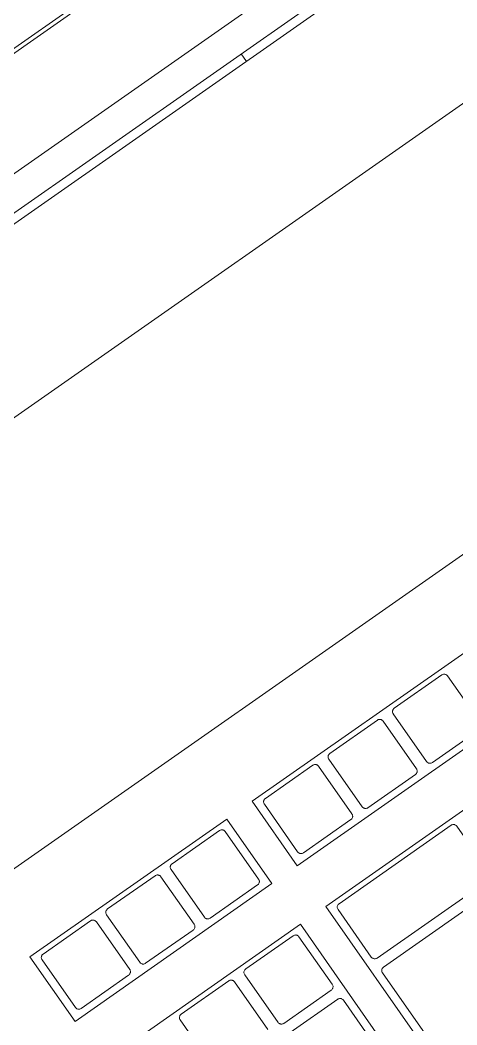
# Model space of a CAD drawing. Header units: inches. Extents: x 1 to 4637, y -664 to 702.
# Drawn here: x 1366.81 to 1370.96, y -556.25 to -546.7 of the extents above; entities that cross this region are included whole.
import ezdxf

# ---------------------------------------------------------------- set-up
doc = ezdxf.new("R2010")
doc.units = ezdxf.units.IN
doc.header["$MEASUREMENT"] = 0
doc.layers.add('I-FURN', color=30, linetype='Continuous', lineweight=9)

# ---------------------------------------------------------------- blocks, each defined once
blk = doc.blocks.new('Desk - Group 3 - Typical-V18-New Construction - Tel_Data_Elec Plan')
at = {"layer": 'I-FURN'}
for p, q in [((25.7955, 25.5973), (4.7685, 10.874)), ((5.215, 11.1404), (25.3925, 25.2688)), ((5.5041, 9.8234), (26.5312, 24.5467)), ((5.5042, 9.8233), (26.5312, 24.5466)), ((5.7528, 10.3723), (25.9303, 24.5007)), ((22.5424, 21.6491), (9.5912, 12.5805)), ((10.4562, 11.3452), (23.4074, 20.4138)), ((26.3635, 18.1967), (11.5285, 7.8091)), ((17.1253, 17.9604), (17.1744, 17.8903)), ((17.9286, 9.8571), (27.1521, 16.3155)), ((17.2285, 10.8568), (19.7118, 12.5956)), ((18.5796, 11.7415), (19.0311, 12.0576)), ((19.086, 12.0479), (19.4026, 11.5957)), ((20.1408, 11.9829), (17.6576, 10.2441)), ((18.8866, 11.2344), (18.57, 11.6866)), ((17.9669, 11.3124), (18.4184, 11.6286)), ((18.4732, 11.6189), (18.7899, 11.1667)), ((19.3929, 11.5409), (18.9414, 11.2248)), ((17.3541, 10.8834), (17.8056, 11.1995)), ((17.8605, 11.1898), (18.1771, 10.7376)), ((18.2739, 10.8054), (17.9572, 11.2576)), ((18.7802, 11.1119), (18.3287, 10.7957)), ((17.6576, 10.2441), (17.2285, 10.8568)), ((17.6611, 10.3763), (17.3445, 10.8285)), ((15.1161, 9.3777), (16.9867, 10.6875)), ((16.9867, 10.6875), (17.4157, 10.0747)), ((18.1674, 10.6828), (17.7159, 10.3667)), ((18.0542, 9.8836), (19.1184, 10.6288)), ((19.1733, 10.6191), (19.4899, 10.1669)), ((16.4673, 10.2624), (16.9188, 10.5785)), ((16.9736, 10.5688), (17.2902, 10.1166)), ((15.8545, 9.8333), (16.306, 10.1495)), ((16.3608, 10.1398), (16.6775, 9.6876)), ((16.7742, 9.7553), (16.4576, 10.2075)), ((17.4157, 10.0747), (15.5452, 8.765)), ((17.2806, 10.0618), (16.8291, 9.7457)), ((19.4802, 10.1121), (18.416, 9.3669)), ((20.0738, 6.7933), (17.9286, 9.8571)), ((16.1615, 9.3263), (15.8448, 9.7785)), ((18.3611, 9.3766), (18.0445, 9.8288)), ((18.4769, 9.2798), (19.2509, 9.8218)), ((15.2418, 9.4043), (15.6933, 9.7204)), ((15.7481, 9.7107), (16.0647, 9.2585)), ((15.8162, 8.378), (17.6867, 9.6877)), ((17.6867, 9.6877), (18.5448, 8.4622)), ((16.6678, 9.6327), (16.2163, 9.3166)), ((17.1673, 9.2626), (17.6188, 9.5788)), ((17.6736, 9.5691), (17.9903, 9.1169)), ((15.5452, 8.765), (15.1161, 9.3777)), ((15.5487, 8.8972), (15.2321, 9.3494)), ((16.0551, 9.2037), (15.6036, 8.8876)), ((17.4743, 8.7556), (17.1576, 9.2078)), ((19.213, 8.16), (18.4673, 9.225)), ((16.5545, 8.8336), (17.006, 9.1497)), ((17.0609, 9.14), (17.3775, 8.6878)), ((17.9806, 9.062), (17.5291, 8.7459)), ((17.5901, 8.6588), (18.0416, 8.975)), ((18.0964, 8.9653), (18.413, 8.5131)), ((16.8615, 8.3265), (16.5449, 8.7787))]:
    blk.add_line(p, q, dxfattribs=at)
for points in [[(19.0311, 12.0576), (19.034, 12.0596), (19.0403, 12.0629), (19.0507, 12.0651), (19.0611, 12.0645), (19.0709, 12.0613), (19.0795, 12.0557), (19.084, 12.0507), (19.086, 12.0479)], [(18.57, 11.6866), (18.568, 11.6894), (18.5649, 11.6954), (18.5626, 11.7054), (18.5629, 11.7157), (18.566, 11.7257), (18.5715, 11.7346), (18.5768, 11.7394), (18.5796, 11.7415)], [(18.4184, 11.6286), (18.4213, 11.6306), (18.4276, 11.6338), (18.4379, 11.636), (18.4484, 11.6354), (18.4582, 11.6322), (18.4667, 11.6267), (18.4713, 11.6216), (18.4732, 11.6189)], [(17.9572, 11.2576), (17.9553, 11.2603), (17.9521, 11.2663), (17.9498, 11.2763), (17.9502, 11.2866), (17.9532, 11.2966), (17.9588, 11.3056), (17.964, 11.3104), (17.9669, 11.3124)], [(17.8056, 11.1995), (17.8085, 11.2015), (17.8148, 11.2048), (17.8252, 11.207), (17.8356, 11.2064), (17.8454, 11.2032), (17.854, 11.1976), (17.8585, 11.1926), (17.8605, 11.1898)], [(17.3445, 10.8285), (17.3425, 10.8313), (17.3394, 10.8373), (17.3371, 10.8473), (17.3374, 10.8576), (17.3404, 10.8676), (17.346, 10.8765), (17.3513, 10.8813), (17.3541, 10.8834)], [(16.9188, 10.5785), (16.9217, 10.5805), (16.928, 10.5838), (16.9383, 10.586), (16.9487, 10.5854), (16.9585, 10.5822), (16.9671, 10.5766), (16.9717, 10.5716), (16.9736, 10.5688)], [(16.4576, 10.2075), (16.4557, 10.2103), (16.4525, 10.2163), (16.4502, 10.2263), (16.4505, 10.2366), (16.4536, 10.2466), (16.4592, 10.2555), (16.4644, 10.2603), (16.4673, 10.2624)], [(16.306, 10.1495), (16.3089, 10.1515), (16.3152, 10.1547), (16.3255, 10.1569), (16.336, 10.1563), (16.3458, 10.1531), (16.3543, 10.1476), (16.3589, 10.1425), (16.3608, 10.1398)], [(18.0445, 9.8288), (18.0422, 9.8321), (18.0385, 9.8395), (18.0367, 9.8518), (18.0388, 9.8641), (18.0447, 9.8753), (18.0507, 9.8812), (18.0542, 9.8836)], [(15.8448, 9.7785), (15.8429, 9.7812), (15.8398, 9.7872), (15.8375, 9.7972), (15.8378, 9.8075), (15.8408, 9.8175), (15.8464, 9.8265), (15.8516, 9.8313), (15.8545, 9.8333)], [(15.6933, 9.7204), (15.6961, 9.7224), (15.7025, 9.7257), (15.7128, 9.7279), (15.7232, 9.7273), (15.733, 9.7241), (15.7416, 9.7185), (15.7462, 9.7135), (15.7481, 9.7107)], [(15.2321, 9.3494), (15.2302, 9.3522), (15.227, 9.3582), (15.2247, 9.3682), (15.225, 9.3785), (15.2281, 9.3885), (15.2337, 9.3974), (15.2389, 9.4022), (15.2418, 9.4043)], [(18.4673, 9.225), (18.4649, 9.2283), (18.4613, 9.2358), (18.4595, 9.2481), (18.4616, 9.2604), (18.4675, 9.2716), (18.4735, 9.2774), (18.4769, 9.2798)], [(17.1576, 9.2078), (17.1553, 9.2111), (17.1517, 9.2185), (17.1499, 9.2308), (17.1519, 9.2431), (17.1578, 9.2543), (17.1639, 9.2602), (17.1673, 9.2626)], [(17.9903, 9.1169), (17.9926, 9.1135), (17.9962, 9.1061), (17.998, 9.0938), (17.9959, 9.0815), (17.9901, 9.0703), (17.984, 9.0644), (17.9806, 9.062)], [(16.5449, 8.7787), (16.5425, 8.7821), (16.5389, 8.7894), (16.5371, 8.8017), (16.5392, 8.8141), (16.545, 8.8252), (16.5511, 8.8312), (16.5545, 8.8336)]]:
    blk.add_open_spline(points, degree=3, dxfattribs=at)
for points, knots in [([(18.9414, 11.2248), (18.938, 11.2223), (18.9304, 11.2187), (18.9188, 11.2171), (18.9086, 11.2186), (18.8971, 11.2232), (18.8901, 11.2295), (18.8866, 11.2344)], [0, 0, 0, 0, 0.2, 0.4, 0.55, 0.7, 1, 1, 1, 1]), ([(18.7899, 11.1667), (18.7922, 11.1634), (18.7958, 11.156), (18.7973, 11.1458), (18.7966, 11.1376), (18.7946, 11.1296), (18.7897, 11.1202), (18.7836, 11.1143), (18.7802, 11.1119)], [0, 0, 0, 0, 0.2, 0.4, 0.5, 0.6, 0.8, 1, 1, 1, 1]), ([(18.3287, 10.7957), (18.3252, 10.7933), (18.3176, 10.7896), (18.3061, 10.7881), (18.2958, 10.7896), (18.2843, 10.7942), (18.2773, 10.8004), (18.2739, 10.8054)], [0, 0, 0, 0, 0.2, 0.4, 0.55, 0.7, 1, 1, 1, 1]), ([(18.1771, 10.7376), (18.1794, 10.7343), (18.183, 10.727), (18.1846, 10.7168), (18.1839, 10.7086), (18.1819, 10.7005), (18.177, 10.6912), (18.1709, 10.6852), (18.1674, 10.6828)], [0, 0, 0, 0, 0.2, 0.4, 0.5, 0.6, 0.8, 1, 1, 1, 1]), ([(19.1184, 10.6288), (19.1219, 10.6312), (19.1295, 10.6349), (19.1409, 10.6364), (19.1512, 10.635), (19.1627, 10.6304), (19.1698, 10.6241), (19.1733, 10.6191)], [0, 0, 0, 0, 0.2, 0.4, 0.55, 0.7, 1, 1, 1, 1]), ([(17.7159, 10.3667), (17.7125, 10.3642), (17.7049, 10.3605), (17.6933, 10.359), (17.6831, 10.3605), (17.6716, 10.3651), (17.6646, 10.3713), (17.6611, 10.3763)], [0, 0, 0, 0, 0.2, 0.4, 0.55, 0.7, 1, 1, 1, 1]), ([(17.2902, 10.1166), (17.2925, 10.1133), (17.2962, 10.106), (17.2977, 10.0958), (17.297, 10.0876), (17.295, 10.0795), (17.2901, 10.0702), (17.284, 10.0642), (17.2806, 10.0618)], [0, 0, 0, 0, 0.2, 0.4, 0.5, 0.6, 0.8, 1, 1, 1, 1]), ([(16.8291, 9.7457), (16.8256, 9.7432), (16.818, 9.7395), (16.8065, 9.738), (16.7962, 9.7395), (16.7847, 9.7441), (16.7777, 9.7504), (16.7742, 9.7553)], [0, 0, 0, 0, 0.2, 0.4, 0.55, 0.7, 1, 1, 1, 1]), ([(16.6775, 9.6876), (16.6798, 9.6843), (16.6834, 9.6769), (16.6849, 9.6667), (16.6842, 9.6585), (16.6822, 9.6505), (16.6774, 9.6411), (16.6713, 9.6352), (16.6678, 9.6327)], [0, 0, 0, 0, 0.2, 0.4, 0.5, 0.6, 0.8, 1, 1, 1, 1]), ([(17.6188, 9.5788), (17.6222, 9.5812), (17.6298, 9.5848), (17.6413, 9.5864), (17.6516, 9.5849), (17.6631, 9.5803), (17.6701, 9.5741), (17.6736, 9.5691)], [0, 0, 0, 0, 0.2, 0.4, 0.55, 0.7, 1, 1, 1, 1]), ([(18.416, 9.3669), (18.4126, 9.3645), (18.405, 9.3608), (18.3935, 9.3593), (18.3832, 9.3607), (18.3717, 9.3653), (18.3647, 9.3716), (18.3611, 9.3766)], [0, 0, 0, 0, 0.2, 0.4, 0.55, 0.7, 1, 1, 1, 1]), ([(16.2163, 9.3166), (16.2129, 9.3142), (16.2052, 9.3105), (16.1937, 9.309), (16.1834, 9.3105), (16.172, 9.3151), (16.165, 9.3213), (16.1615, 9.3263)], [0, 0, 0, 0, 0.2, 0.4, 0.55, 0.7, 1, 1, 1, 1]), ([(16.0647, 9.2585), (16.067, 9.2552), (16.0707, 9.2479), (16.0722, 9.2377), (16.0715, 9.2294), (16.0695, 9.2214), (16.0646, 9.212), (16.0585, 9.2061), (16.0551, 9.2037)], [0, 0, 0, 0, 0.2, 0.4, 0.5, 0.6, 0.8, 1, 1, 1, 1]), ([(17.006, 9.1497), (17.0095, 9.1521), (17.0171, 9.1558), (17.0286, 9.1573), (17.0388, 9.1558), (17.0503, 9.1513), (17.0574, 9.145), (17.0609, 9.14)], [0, 0, 0, 0, 0.2, 0.4, 0.55, 0.7, 1, 1, 1, 1]), ([(18.0416, 8.975), (18.045, 8.9774), (18.0526, 8.981), (18.064, 8.9826), (18.0743, 8.9811), (18.0858, 8.9766), (18.0929, 8.9703), (18.0964, 8.9653)], [0, 0, 0, 0, 0.2, 0.4, 0.55, 0.7, 1, 1, 1, 1]), ([(15.6036, 8.8876), (15.6001, 8.8851), (15.5925, 8.8814), (15.581, 8.8799), (15.5707, 8.8814), (15.5592, 8.886), (15.5522, 8.8922), (15.5487, 8.8972)], [0, 0, 0, 0, 0.2, 0.4, 0.55, 0.7, 1, 1, 1, 1]), ([(17.5291, 8.7459), (17.5257, 8.7435), (17.5181, 8.7398), (17.5066, 8.7383), (17.4964, 8.7397), (17.4848, 8.7443), (17.4778, 8.7506), (17.4743, 8.7556)], [0, 0, 0, 0, 0.2, 0.4, 0.55, 0.7, 1, 1, 1, 1])]:
    blk.add_open_spline(points, degree=3, knots=knots, dxfattribs=at)

msp = doc.modelspace()

# ---------------------------------------------------------------- block references
at = {"layer": 'I-FURN'}
msp.add_blockref('Desk - Group 3 - Typical-V18-New Construction - Tel_Data_Elec Plan', (1351.7856, -564.9779), dxfattribs=at)

doc.saveas('drawing.dxf')
